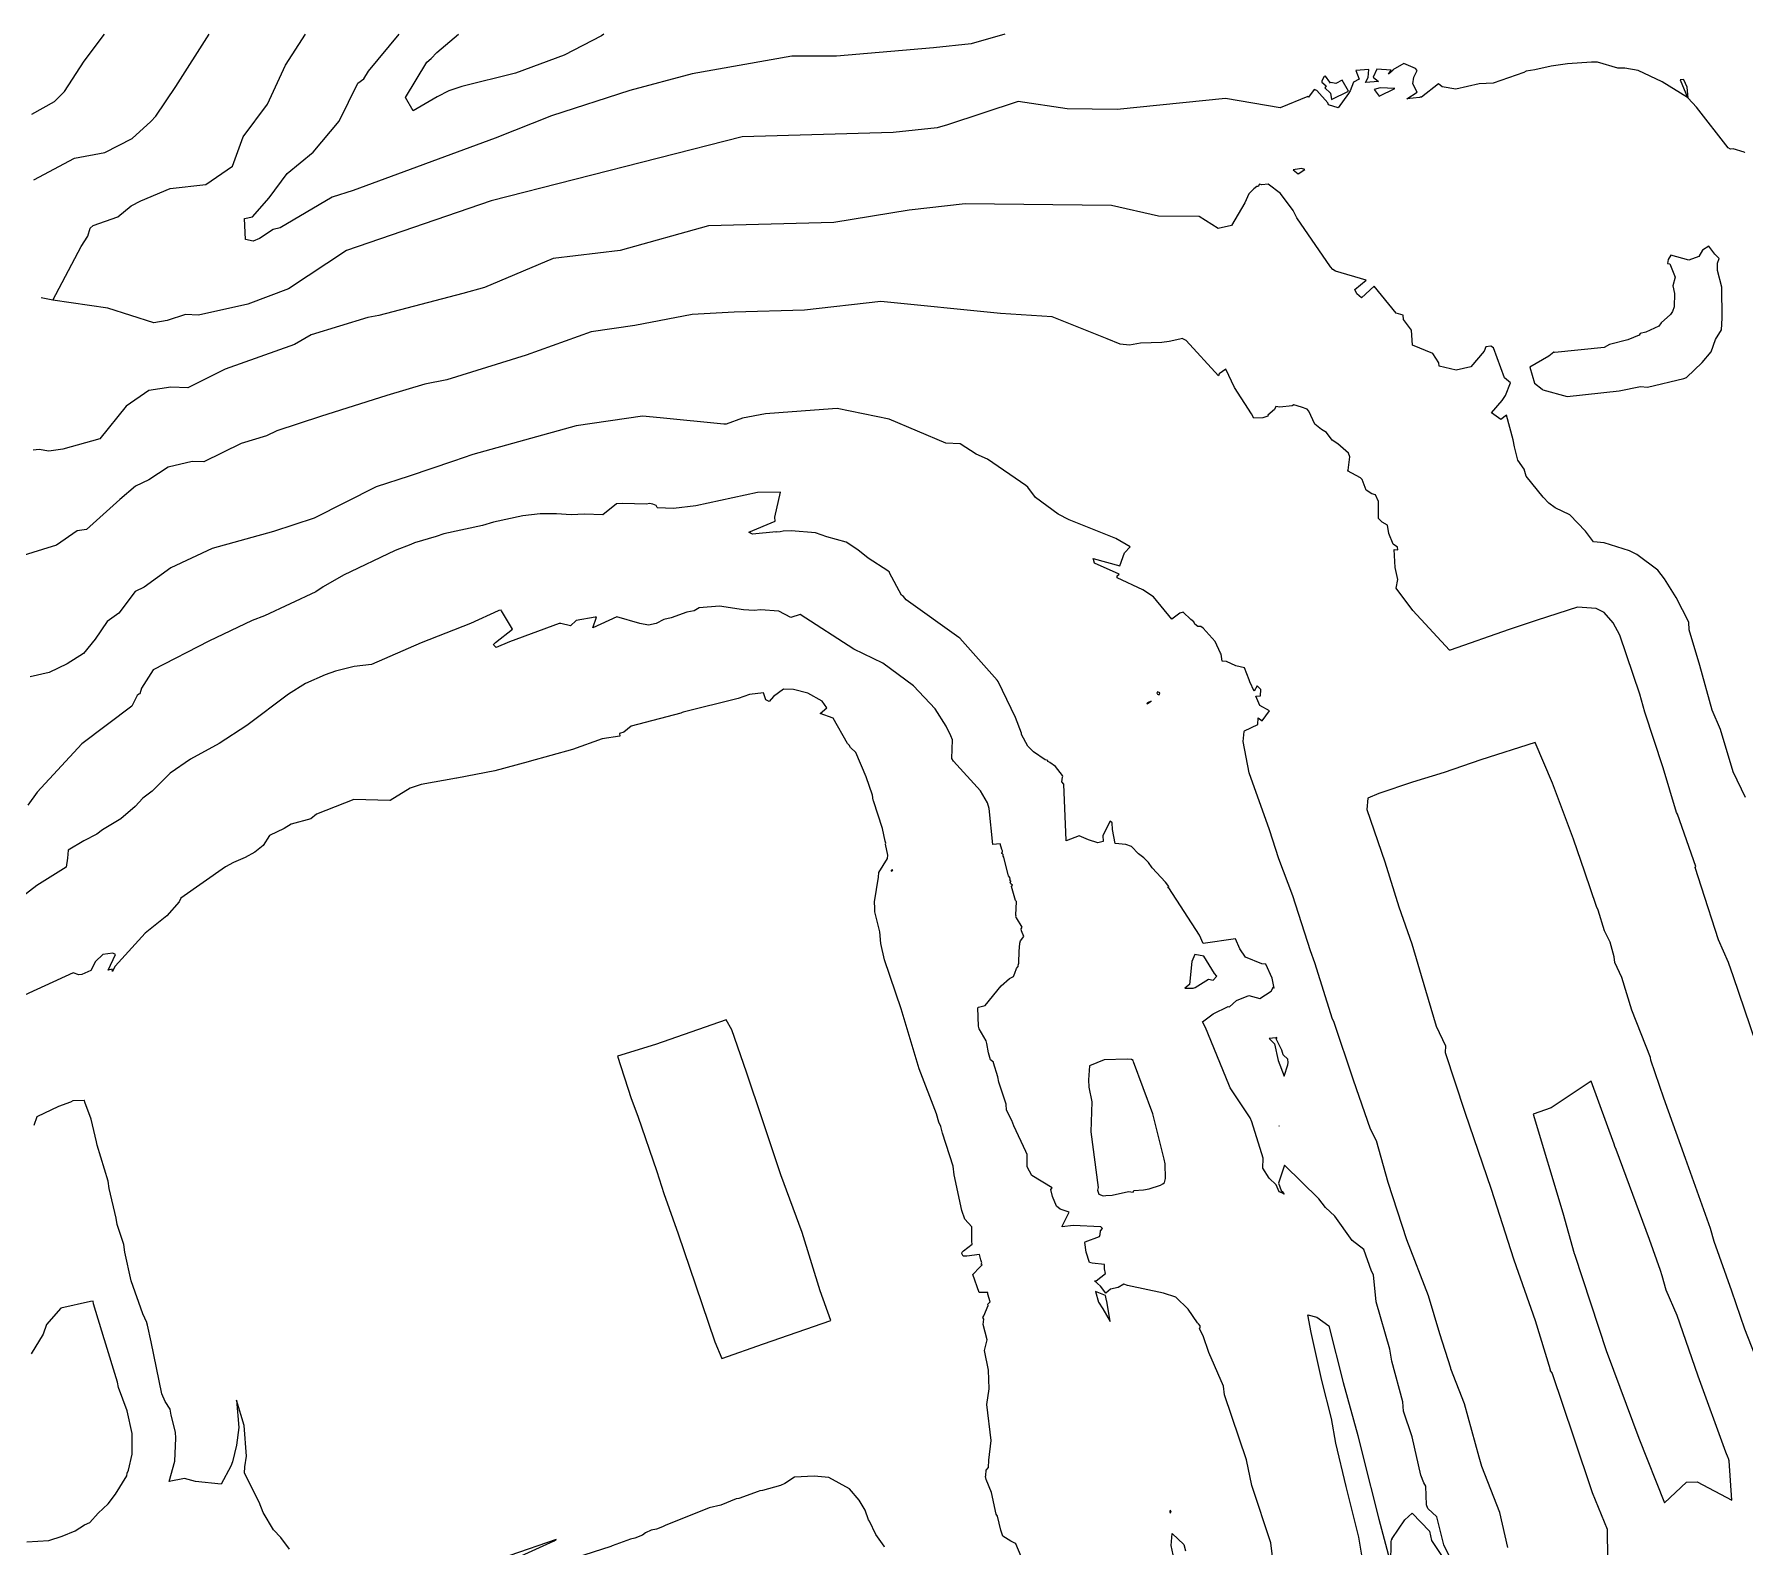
# Model space of a CAD drawing. Header units: metres. Extents: x 808604 to 810125, y 9157736 to 9158882.
# Drawn here: x 809491.3 to 809888.2, y 9158530.8 to 9158881.6 of the extents above; entities that cross this region are included whole.
import ezdxf

# ---------------------------------------------------------------- set-up
doc = ezdxf.new("R2010")
doc.units = ezdxf.units.M
doc.layers.add('C-TOPO-MAJR', color=9, linetype='Continuous')

msp = doc.modelspace()

# ---------------------------------------------------------------- linework, layer by layer
at = {"layer": 'C-TOPO-MAJR', "color": 9, "linetype": 'Continuous', "lineweight": 5}
for points, elevation in [([(809490.78, 9158863.07), (809496.04, 9158866.05), (809498.39, 9158868.34), (809502.96, 9158875.42), (809507.63, 9158881.64)], 2770), ([(809491.27, 9158847.87), (809500.67, 9158852.88), (809507.74, 9158854.19), (809514.03, 9158857.44), (809518.39, 9158861.42), (809519.57, 9158862.67), (809524.18, 9158869.51), (809531.92, 9158881.64)], 2760), ([(809888.2, 9158854.3), (809888.11, 9158854.19), (809888.01, 9158854.25), (809885.48, 9158855.05), (809884.88, 9158854.95), (809884.27, 9158855.3), (809876.98, 9158864.71), (809875.05, 9158866.8), (809874.77, 9158869.4), (809874.01, 9158871.05), (809873.89, 9158871.16), (809873.19, 9158871.05), (809874.85, 9158866.96), (809868.96, 9158870.61), (809863.42, 9158873.26), (809860.3, 9158873.73), (809858.7, 9158873.77), (809853.99, 9158875.17), (809852.6, 9158875.18), (809847.03, 9158874.8), (809843.27, 9158874.24), (809839.49, 9158873.36), (809837.46, 9158873.06), (809836.87, 9158872.76), (809829.79, 9158870.27), (809826.51, 9158870.17), (809821.16, 9158868.92), (809817.96, 9158869.46), (809817.09, 9158870.16), (809813.14, 9158867.03), (809812.86, 9158867.02), (809812.72, 9158866.98), (809809.73, 9158866.66), (809812.16, 9158868.19), (809811.13, 9158870.15), (809811.39, 9158871.67), (809812.14, 9158873.26), (809811.79, 9158873.67), (809809.03, 9158874.86), (809806.52, 9158873.42), (809806.62, 9158873.34), (809805.49, 9158872.39), (809806.16, 9158873.32), (809802.8, 9158873.52), (809801.95, 9158871.67), (809803.15, 9158870.67), (809800.18, 9158870.43), (809800.8, 9158871.63), (809800.93, 9158873.46), (809797.95, 9158873.19), (809798.7, 9158871.21), (809797.35, 9158870.53), (809796.59, 9158868.52), (809796.25, 9158867.91), (809793.84, 9158864.55), (809791.62, 9158865.3), (809791.46, 9158865.76), (809788.86, 9158868.59), (809788.24, 9158868.81), (809786.94, 9158867.03), (809786.76, 9158867.16), (809780.35, 9158864.56), (809767.73, 9158866.74), (809742.6, 9158864.18), (809730.97, 9158864.36), (809719.57, 9158866), (809703.19, 9158860.59), (809700.81, 9158859.91), (809690.61, 9158858.85), (809655.57, 9158857.81), (809597.37, 9158843), (809563.82, 9158831.49), (809550.3, 9158822.58), (809540.9, 9158819.02), (809529.49, 9158816.48), (809526.41, 9158816.66), (809522.21, 9158815.21), (809519.06, 9158814.71), (809508.43, 9158818.08), (809495.64, 9158819.96), (809502.27, 9158832.41), (809503.77, 9158834.8), (809504.29, 9158836.64), (809505.03, 9158837.28), (809510.78, 9158839.28), (809513.87, 9158841.82), (809516.08, 9158842.96), (809522.89, 9158845.88), (809531.13, 9158846.81), (809537.36, 9158851.01), (809539.84, 9158857.81), (809545.49, 9158865.41), (809549.6, 9158874.44), (809554.25, 9158881.64)], 2750), ([(809716.54, 9158881.64), (809708.67, 9158879.42), (809699.93, 9158878.51), (809677.42, 9158876.58), (809667.1, 9158876.52), (809643.96, 9158872.44), (809629.52, 9158868.59), (809611.38, 9158862.68), (809598.28, 9158857.57), (809565.36, 9158845.37), (809560.5, 9158843.87), (809548.41, 9158836.76), (809546.74, 9158836.38), (809543.64, 9158834.28), (809542.13, 9158833.68), (809540.32, 9158834), (809540.16, 9158838.93), (809541.96, 9158839.3), (809545.87, 9158843.72), (809550.06, 9158849.37), (809556.09, 9158854.31), (809562.1, 9158861.45), (809566.43, 9158870.3), (809567.81, 9158871.3), (809568.87, 9158873.07), (809576.01, 9158881.64)], 2740), ([(809623.5, 9158881.64), (809622.92, 9158881.28), (809614.28, 9158876.79), (809602.96, 9158872.64), (809590.51, 9158869.5), (809587.56, 9158868.48), (809584.83, 9158867.14), (809579.27, 9158863.9), (809577.51, 9158867), (809582.42, 9158875.15), (809583.46, 9158876), (809584.72, 9158877.4), (809589.77, 9158881.64)], 2730), ([(809888.3, 9158704.57), (809885.44, 9158710.56), (809882.51, 9158720.36), (809880.62, 9158724.87), (809877.75, 9158735.21), (809875.29, 9158743.51), (809875.14, 9158745.3), (809872.26, 9158750.99), (809869.55, 9158755.31), (809867.95, 9158757.32), (809863.12, 9158760.95), (809861.4, 9158761.84), (809855.54, 9158763.66), (809853.05, 9158763.93), (809851.19, 9158766.41), (809847.61, 9158770.2), (809844.2, 9158771.76), (809842.73, 9158772.86), (809841.39, 9158774.26), (809837.46, 9158779.15), (809837.01, 9158780.72), (809835.5, 9158782.83), (809834.7, 9158785.9), (809834.43, 9158787.56), (809832.86, 9158793.3), (809831.58, 9158792.28), (809829.4, 9158793.84), (809831.91, 9158796.65), (809832.65, 9158797.82), (809833.78, 9158800.82), (809832.39, 9158801.98), (809829.86, 9158808.93), (809829.22, 9158809.26), (809828.12, 9158809.15), (809827.71, 9158808.1), (809824.63, 9158804.47), (809821.19, 9158803.7), (809817.24, 9158804.64), (809817.16, 9158805.4), (809815.76, 9158807.58), (809811.07, 9158809.54), (809810.87, 9158813), (809809.02, 9158815.5), (809808.91, 9158816.47), (809807.25, 9158816.95), (809802.21, 9158823.21), (809799.22, 9158820.46), (809798.14, 9158821.46), (809797.66, 9158822.43), (809800.35, 9158824.61), (809793.22, 9158826.68), (809792.6, 9158827.07), (809792.04, 9158827.68), (809784.24, 9158839.07), (809783.38, 9158840.79), (809780.47, 9158844.71), (809777.62, 9158846.88), (809776.13, 9158846.7), (809775.61, 9158846.88), (809775.27, 9158846.36), (809774.95, 9158846.29), (809774.27, 9158845.75), (809773.1, 9158844.61), (809772.16, 9158842.55), (809769.07, 9158837.3), (809766.01, 9158836.56), (809761.58, 9158839.34), (809752.17, 9158839.41), (809741.27, 9158841.89), (809707.33, 9158842.28), (809694.31, 9158840.81), (809676.86, 9158837.99), (809647.73, 9158837.21), (809627.3, 9158831.48), (809611.73, 9158829.6), (809595.8, 9158822.88), (809590.8, 9158821.47), (809571.31, 9158816.37), (809568.76, 9158815.9), (809555.59, 9158811.94), (809551.73, 9158809.65), (809535.64, 9158803.99), (809526.97, 9158799.64), (809523.01, 9158799.75), (809517.94, 9158799.02), (809512.68, 9158795.38), (809506.55, 9158787.81), (809497.99, 9158785.36), (809494.71, 9158784.9), (809492.49, 9158785.35), (809491.12, 9158785.14)], 2760), ([(809890.74, 9158647.77), (809885.53, 9158663.03), (809884.38, 9158666.33), (809882.03, 9158671.58), (809878.15, 9158683.82), (809876.63, 9158688.35), (809876.8, 9158688.6), (809872.55, 9158700.73), (809872.29, 9158701.14), (809869.23, 9158711.45), (809864.97, 9158724.38), (809863.78, 9158728.57), (809859.16, 9158742.24), (809857.64, 9158745.11), (809855.51, 9158747.49), (809853.7, 9158748.41), (809849.37, 9158748.78), (809840.03, 9158745.73), (809833.53, 9158743.58), (809819.79, 9158738.8), (809819.69, 9158738.78), (809811.19, 9158748), (809807.3, 9158753.15), (809807.64, 9158755.14), (809807.04, 9158757.93), (809806.83, 9158762.15), (809807.66, 9158762.01), (809807.62, 9158762.63), (809806.56, 9158763.4), (809805.62, 9158765.84), (809805.28, 9158767.78), (809804.05, 9158768.46), (809803.18, 9158769.31), (809803.22, 9158773.25), (809802.49, 9158774.81), (809801.64, 9158775.04), (809800.3, 9158775.89), (809799.38, 9158778.37), (809799.02, 9158778.76), (809795.96, 9158780.37), (809796.13, 9158780.56), (809796.53, 9158783.64), (809796.23, 9158784.5), (809793.73, 9158786.6), (809792.43, 9158787.52), (809791.15, 9158789.24), (809789.95, 9158789.96), (809788.39, 9158791.2), (809787.06, 9158794.19), (809786.64, 9158794.65), (809785.36, 9158795.16), (809783.54, 9158795.65), (809783.15, 9158795.45), (809780.29, 9158795.11), (809779.34, 9158795.31), (809779.09, 9158794.61), (809777.55, 9158793.28), (809777.56, 9158793.15), (809777.48, 9158793.09), (809776.39, 9158792.69), (809774.3, 9158792.59), (809773.76, 9158793.59), (809769.76, 9158799.72), (809767.75, 9158803.92), (809766.23, 9158802.85), (809766.04, 9158802.37), (809758.55, 9158810.61), (809757.77, 9158811.02), (809757.81, 9158811.1), (809754.63, 9158810.37), (809752.96, 9158810.11), (809747.97, 9158809.98), (809745.39, 9158809.55), (809743.28, 9158809.78), (809740.26, 9158810.99), (809727.45, 9158816.13), (809715.5, 9158816.85), (809687.73, 9158819.64), (809670.05, 9158817.64), (809653.68, 9158817.16), (809644, 9158816.61), (809630.7, 9158814.07), (809620.56, 9158812.61), (809605.47, 9158807.18), (809587.03, 9158801.45), (809581.94, 9158800.51), (809573.16, 9158797.87), (809557.74, 9158792.96), (809547.62, 9158789.67), (809545.22, 9158788.46), (809539.38, 9158786.69), (809530.66, 9158782.43), (809528.02, 9158782.51), (809522.42, 9158781.19), (809517.95, 9158778.25), (809514.85, 9158776.78), (809511.22, 9158773.72), (809503.48, 9158766.77), (809501.29, 9158766.47), (809496.55, 9158763.12), (809487.74, 9158760.39)], 2770), ([(809495.64, 9158819.96), (809492.92, 9158820.49)], 2750), ([(809833.21, 9158530.66), (809831.36, 9158538.79), (809827.16, 9158549.44), (809826.56, 9158551.57), (809823.14, 9158563.96), (809819.97, 9158572.05), (809819.94, 9158572.21), (809817.4, 9158580.24), (809814.78, 9158588.98), (809809.79, 9158602.02), (809805.42, 9158615.27), (809802.73, 9158624.97), (809801.37, 9158627.67), (809797.39, 9158639.05), (809792.8, 9158652.67), (809792.55, 9158653.21), (809788.44, 9158666.25), (809787.44, 9158669.07), (809783.35, 9158681.78), (809780.08, 9158690.41), (809777.91, 9158697.12), (809773.2, 9158710.35), (809771.76, 9158717.57), (809771.99, 9158719.94), (809772.09, 9158720.04), (809775.17, 9158721.54), (809775.24, 9158723.11), (809776.23, 9158722.39), (809777.87, 9158724.71), (809775.67, 9158725.96), (809774.75, 9158728.07), (809775.8, 9158728.19), (809775.9, 9158729.67), (809775.06, 9158730.47), (809774.37, 9158729.23), (809773.34, 9158731.43), (809773.2, 9158731.93), (809772.13, 9158734.69), (809770.11, 9158735.18), (809767.96, 9158736.18), (809766.89, 9158736.24), (809766.71, 9158737.86), (809766.5, 9158738.08), (809765.3, 9158740.78), (809762.54, 9158743.89), (809762.01, 9158744.3), (809761.25, 9158744.25), (809760.6, 9158744.82), (809760.37, 9158745.34), (809759.64, 9158745.87), (809757.89, 9158747.6), (809757.11, 9158747.38), (809755.24, 9158745.98), (809750.97, 9158751.17), (809748.53, 9158752.77), (809742.55, 9158755.55), (809742.55, 9158756.01), (809743.04, 9158756.38), (809737.29, 9158758.95), (809737.05, 9158759.83), (809737.01, 9158760.05), (809743.21, 9158758.33), (809744.3, 9158761.35), (809745.57, 9158762.74), (809742.24, 9158764.68), (809731.46, 9158769), (809728.87, 9158770.34), (809723.59, 9158774.22), (809721.85, 9158776.6), (809721.37, 9158777), (809712.48, 9158783.05), (809709.89, 9158784.24), (809706.18, 9158786.63), (809702.84, 9158786.76), (809689.71, 9158792.33), (809677.62, 9158794.84), (809672.36, 9158794.44), (809661.02, 9158793.58), (809655.68, 9158792.59), (809651.87, 9158791.19), (809651.29, 9158791.16), (809636.53, 9158792.64), (809632.45, 9158793.05), (809617.1, 9158790.83), (809593.06, 9158784.17), (809588.59, 9158782.65), (809578.29, 9158779.16), (809570.7, 9158776.69), (809556.28, 9158769.42), (809546.83, 9158766.3), (809532.61, 9158762.38), (809523.02, 9158757.86), (809516.83, 9158753.39), (809514.77, 9158752.38), (809510.94, 9158747.33), (809508.26, 9158745.39), (809505.52, 9158741.34), (809502.74, 9158737.97), (809498.97, 9158735.6), (809494.78, 9158733.58), (809490.42, 9158732.57)], 2780), ([(809819.99, 9158527.9), (809818.32, 9158531.24), (809816.72, 9158537.73), (809814.6, 9158539.66), (809814.33, 9158540.56), (809814.13, 9158544.9), (809813.67, 9158545.63), (809813, 9158547.44), (809810.96, 9158556.31), (809808.96, 9158562.24), (809808.84, 9158564.42), (809806.27, 9158573.86), (809805.78, 9158576.62), (809802.68, 9158587.61), (809802.02, 9158593.89), (809801.53, 9158594.74), (809799.77, 9158599.74), (809797.06, 9158601.83), (809793.08, 9158607.53), (809790.92, 9158609.48), (809789.33, 9158611.5), (809781.4, 9158619.35), (809779.96, 9158615.16), (809780.64, 9158613.41), (809781.11, 9158613.1), (809781.29, 9158612.57), (809780.73, 9158612.91), (809780.14, 9158613.11), (809779.44, 9158614.77), (809777.79, 9158616.31), (809776.35, 9158618.6), (809776.45, 9158620.95), (809773.77, 9158629.36), (809773.38, 9158630.29), (809768.81, 9158637.3), (809768.5, 9158638.04), (809763.04, 9158651.26), (809762.37, 9158652.58), (809764.8, 9158654.44), (809768.32, 9158656.15), (809768.65, 9158656.02), (809770.28, 9158657.5), (809773.14, 9158658.66), (809775.66, 9158657.95), (809778.28, 9158659.7), (809778.85, 9158660.65), (809779.02, 9158660.35), (809778.5, 9158662.71), (809777.04, 9158665.93), (809776.16, 9158666.04), (809772.35, 9158667.54), (809771.05, 9158669.52), (809769.98, 9158671.84), (809762.54, 9158670.77), (809761.67, 9158672.65), (809754.53, 9158683.66), (809754.29, 9158683.68), (809754.55, 9158683.93), (809753.79, 9158684.93), (809750.68, 9158688.32), (809749.85, 9158689.5), (809748.76, 9158690.63), (809747.55, 9158691.52), (809745.92, 9158693.22), (809744.55, 9158693.74), (809742.12, 9158693.91), (809741.45, 9158697.19), (809741.38, 9158698.74), (809740.92, 9158699.1), (809739.23, 9158695.76), (809739.29, 9158694.38), (809738.1, 9158694.05), (809735.9, 9158694.78), (809733.72, 9158695.72), (809730.74, 9158694.58), (809730.71, 9158694.6), (809730.21, 9158707.7), (809729.72, 9158708.23), (809729.85, 9158709.34), (809729.93, 9158709.52), (809729.9, 9158709.74), (809728.28, 9158711.83), (809726.98, 9158712.71), (809726.41, 9158713.02), (809726.46, 9158713.04), (809726.46, 9158713.1), (809726.5, 9158713.22), (809725.9, 9158713.36), (809723.18, 9158715.21), (809721.85, 9158716.54), (809720.34, 9158719.18), (809720.35, 9158719.5), (809718.99, 9158723.12), (809714.93, 9158731.47), (809714.7, 9158731.83), (809706.04, 9158741.54), (809705.85, 9158741.69), (809693.63, 9158750.46), (809693, 9158751.25), (809692.55, 9158751.56), (809689.72, 9158756.71), (809689.77, 9158756.85), (809689.4, 9158757.15), (809684.79, 9158760.08), (809682.43, 9158762.03), (809679.71, 9158763.84), (809675.24, 9158765.05), (809672.56, 9158766.01), (809666.91, 9158766.42), (809665.11, 9158766.37), (809664.41, 9158766.22), (809663.39, 9158766.13), (809663.49, 9158766.22), (809657.94, 9158765.69), (809657.5, 9158765.88), (809657.14, 9158766.16), (809663.21, 9158768.67), (809663.18, 9158769.64), (809664.43, 9158775.39), (809659.16, 9158775.31), (809644.82, 9158772.28), (809639.66, 9158771.67), (809635.94, 9158771.78), (809635.86, 9158771.86), (809635.65, 9158772.35), (809634.87, 9158772.67), (809634.11, 9158772.83), (809633.35, 9158772.67), (809627.83, 9158772.83), (809626.43, 9158772.74), (809623.22, 9158770.16), (809619, 9158770.31), (809615.93, 9158770.15), (809612.5, 9158770.42), (809608.74, 9158770.39), (809604.66, 9158769.92), (809597.92, 9158768.46), (809595.34, 9158767.67), (809586.36, 9158765.77), (809584.62, 9158765.12), (809579.59, 9158763.69), (809578.73, 9158763.28), (809575.06, 9158761.91), (809563.07, 9158756.21), (809558.36, 9158753.49), (809556.67, 9158752.27), (809544.75, 9158746.75), (809541.88, 9158745.67), (809531.89, 9158740.87), (809518.96, 9158734.25), (809516.2, 9158730), (809515.82, 9158728.64), (809515.65, 9158728.55), (809515.25, 9158728.24), (809513.97, 9158725.82), (809502.4, 9158717.06), (809492, 9158705.87), (809489.85, 9158702.83)], 2790), ([(809779.06, 9158524.77), (809778.18, 9158531.69), (809773.83, 9158545.04), (809772.57, 9158550.99), (809767.5, 9158566.03), (809767.23, 9158568.05), (809763.82, 9158575.89), (809762.48, 9158579.77), (809761.69, 9158581.34), (809761.81, 9158581.77), (809761.85, 9158582.03), (809761.47, 9158582.51), (809761.2, 9158582.76), (809759.01, 9158585.91), (809756.16, 9158588.68), (809753.35, 9158589.66), (809744.94, 9158591.4), (809744.11, 9158591.71), (809742.82, 9158590.96), (809740.98, 9158590.56), (809739.9, 9158589.64), (809738.68, 9158591.24), (809737.27, 9158592.46), (809737.7, 9158592.5), (809739.84, 9158594.2), (809739.6, 9158595.25), (809739.6, 9158596.31), (809736.75, 9158596.63), (809736.14, 9158596.76), (809735.34, 9158599.13), (809735.1, 9158601.38), (809735.12, 9158601.56), (809738.48, 9158602.8), (809738.61, 9158603.24), (809738.71, 9158604.07), (809739.19, 9158604.63), (809738.76, 9158605), (809732.37, 9158605.33), (809729.84, 9158605.05), (809729.81, 9158605.05), (809729.79, 9158605.07), (809729.79, 9158605.17), (809731.4, 9158608.45), (809729.33, 9158609.13), (809728.49, 9158609.8), (809727.59, 9158612.07), (809727.54, 9158612.04), (809727.19, 9158613.65), (809727.51, 9158614.06), (809722.8, 9158616.92), (809721.67, 9158618.97), (809721.65, 9158621.8), (809721.4, 9158622.53), (809718.61, 9158628.42), (809718.16, 9158629.68), (809716.9, 9158632.1), (809716.83, 9158633.5), (809715.14, 9158638.59), (809714.88, 9158639.84), (809713.91, 9158643.07), (809713.84, 9158643.22), (809713.15, 9158643.74), (809712.68, 9158645.41), (809712.34, 9158647.57), (809712.18, 9158648.13), (809710.58, 9158650.91), (809710.38, 9158651.54), (809710.21, 9158655.78), (809710.23, 9158655.85), (809710.36, 9158656), (809711.91, 9158656.37), (809715.68, 9158660.9), (809717.57, 9158662.65), (809718.54, 9158663.07), (809718.86, 9158663.82), (809719.18, 9158664.93), (809719.64, 9158665.55), (809719.61, 9158665.75), (809719.72, 9158666.16), (809719.79, 9158666.72), (809719.93, 9158670.27), (809719.98, 9158670.46), (809719.96, 9158670.8), (809720.14, 9158671.32), (809720.95, 9158672.35), (809720.35, 9158673.69), (809720.33, 9158674.14), (809720.53, 9158674.54), (809719.21, 9158676.72), (809719.05, 9158676.88), (809719.11, 9158677.07), (809719.08, 9158677.31), (809719.22, 9158680.48), (809719.01, 9158680.73), (809718.08, 9158683.96), (809718.25, 9158684.3), (809717.89, 9158684.6), (809717.72, 9158684.86), (809717.9, 9158685.14), (809717.9, 9158685.21), (809717.68, 9158685.42), (809717.73, 9158685.68), (809717.66, 9158686.02), (809717.36, 9158686.41), (809717.28, 9158686.74), (809717.2, 9158686.86), (809717.21, 9158687), (809716.31, 9158690.78), (809716.12, 9158691.02), (809716.09, 9158691.35), (809715.95, 9158691.52), (809715.81, 9158691.63), (809715.8, 9158691.68), (809715.93, 9158692.11), (809715.94, 9158692.24), (809715.81, 9158692.54), (809715.41, 9158693.85), (809713.75, 9158693.71), (809712.89, 9158702.07), (809712.46, 9158703.34), (809710.87, 9158706.17), (809704.56, 9158713), (809704.19, 9158713.63), (809704.36, 9158717.94), (809703.99, 9158718.92), (809702.89, 9158721.17), (809700.36, 9158725.14), (809695.29, 9158730.5), (809688.22, 9158735.79), (809681.46, 9158739), (809668.99, 9158747.06), (809666.87, 9158746.35), (809664.06, 9158747.8), (809659.82, 9158748.11), (809658.35, 9158748.01), (809655.87, 9158748.15), (809650.29, 9158748.98), (809645.6, 9158748.58), (809644.41, 9158747.9), (809642.7, 9158747.58), (809639.11, 9158746.26), (809637.42, 9158745.87), (809635.61, 9158744.98), (809633.85, 9158744.57), (809631.87, 9158744.98), (809626.47, 9158746.54), (809620.9, 9158743.96), (809621.77, 9158746.42), (809621.48, 9158746.43), (809617.1, 9158745.64), (809615.74, 9158744.42), (809613.49, 9158744.96), (809613.11, 9158744.96), (809601.62, 9158740.68), (809598.52, 9158739.41), (809597.99, 9158739.92), (809597.92, 9158740.11), (809598.34, 9158740.52), (809602.28, 9158743.62), (809599.73, 9158747.88), (809599.66, 9158748.09), (809599.15, 9158747.97), (809598.95, 9158747.89), (809592.54, 9158744.93), (809581.08, 9158740.46), (809569.56, 9158735.44), (809565.58, 9158734.98), (809561.27, 9158733.92), (809558.83, 9158733.05), (809554.25, 9158731.01), (809550.32, 9158728.56), (809540.63, 9158721.28), (809534.22, 9158717.16), (809527.59, 9158713.53), (809522.9, 9158710.23), (809518.71, 9158706.04), (809516.56, 9158704.46), (809514.73, 9158702.53), (809511.42, 9158699.68), (809507.17, 9158697.12), (809505.84, 9158696.08), (809502.82, 9158694.59), (809499.22, 9158692.35), (809499.09, 9158690.5), (809498.79, 9158688.41), (809491.99, 9158684.23), (809480.64, 9158675.55)], 2800), ([(809722.37, 9158523.63), (809719.05, 9158531.47), (809718.86, 9158531.65), (809717.92, 9158532.09), (809716.06, 9158533.26), (809715.6, 9158534.63), (809714.78, 9158537.89), (809714.49, 9158538.36), (809713.43, 9158543.38), (809712.21, 9158546.43), (809711.99, 9158547.1), (809712.06, 9158547.34), (809712.17, 9158548.61), (809712.68, 9158549.17), (809712.77, 9158550.93), (809713.31, 9158555.43), (809712.33, 9158563.85), (809712.84, 9158567.45), (809712.68, 9158571.79), (809711.81, 9158576.33), (809712.39, 9158578.82), (809711.45, 9158582.33), (809711.63, 9158583.6), (809711.44, 9158584.01), (809711.64, 9158584.36), (809712.66, 9158586.81), (809712.53, 9158587.05), (809713.09, 9158587.65), (809712.6, 9158589.41), (809712.57, 9158589.65), (809712.59, 9158589.71), (809712.59, 9158589.79), (809710.53, 9158589.76), (809709.11, 9158594), (809710.67, 9158595.69), (809711, 9158595.96), (809711.25, 9158596.2), (809711.01, 9158596.38), (809711.14, 9158596.66), (809710.91, 9158597.33), (809710.66, 9158598.59), (809707.71, 9158598.25), (809706.87, 9158598.24), (809706.56, 9158598.81), (809706.62, 9158599.15), (809706.91, 9158599.42), (809708.89, 9158601.01), (809708.91, 9158601.18), (809708.85, 9158601.47), (809708.86, 9158604.99), (809707.22, 9158606.78), (809706.53, 9158608.82), (809704.72, 9158617.05), (809704.5, 9158619.12), (809702.04, 9158626.73), (809701.66, 9158628.31), (809701.21, 9158629.31), (809700.67, 9158631.23), (809696.66, 9158641.66), (809692.49, 9158655.55), (809688.56, 9158666.93), (809687.77, 9158670.71), (809687.49, 9158673.44), (809686.33, 9158678.05), (809686.37, 9158678.95), (809686.31, 9158680.39), (809687.19, 9158686.16), (809687.25, 9158687.2), (809689.28, 9158690.47), (809689.37, 9158691.26), (809688.8, 9158693.81), (809688.89, 9158694.03), (809688.73, 9158694.44), (809688.09, 9158697.45), (809686.05, 9158703.84), (809685.97, 9158704.02), (809685.79, 9158705.17), (809684.36, 9158709.43), (809681.94, 9158715.01), (809680.67, 9158716.23), (809680.41, 9158716.78), (809680, 9158717.16), (809676.72, 9158723.02), (809673.7, 9158724.07), (809675.25, 9158725.43), (809674.14, 9158726.92), (809670.8, 9158728.8), (809667.48, 9158729.66), (809665.15, 9158729.76), (809662.86, 9158728.06), (809661.81, 9158726.9), (809661.39, 9158727.1), (809661.05, 9158727.29), (809660.53, 9158728.87), (809657.3, 9158728.47), (809654.62, 9158727.6), (809641.88, 9158724.41), (809641.68, 9158724.3), (809641.48, 9158724.26), (809641.33, 9158724.19), (809629.84, 9158721.18), (809628.1, 9158719.75), (809627.13, 9158719.45), (809627.16, 9158718.8), (809623.07, 9158718.2), (809616.24, 9158715.74), (809606.16, 9158712.93), (809605.91, 9158712.89), (809598.21, 9158710.78), (809589.37, 9158709.06), (809589.29, 9158709.08), (809581.1, 9158707.61), (809578.52, 9158706.79), (809578.52, 9158706.76), (809573.88, 9158703.88), (809573.85, 9158703.87), (809573.85, 9158703.87), (809565.5, 9158704.14), (809556.81, 9158700.76), (809555.52, 9158699.67), (809550.92, 9158698.39), (809549.34, 9158697.44), (809545.9, 9158695.78), (809544.49, 9158693.45), (809542.5, 9158691.91), (809540.26, 9158690.68), (809537.58, 9158689.54), (809535.68, 9158688.53), (809525.33, 9158681.25), (809524.98, 9158680.4), (809522.08, 9158677.14), (809517.08, 9158673.11), (809510.16, 9158665.48), (809509.72, 9158664.82), (809509.48, 9158664.25), (809509.46, 9158664.8), (809508.51, 9158664.55), (809508.5, 9158664.55), (809508.5, 9158664.55), (809510.23, 9158668.17), (809509.6, 9158668.49), (809507.29, 9158668.21), (809505.55, 9158666.55), (809504.5, 9158664.45), (809502.41, 9158663.54), (809501.73, 9158663.5), (809500.39, 9158663.92), (809487.2, 9158657.87)], 2810), ([(809892.78, 9158569.45), (809888.14, 9158581.28), (809885.13, 9158590.12), (809881.03, 9158601.59), (809880.22, 9158604.65), (809874.37, 9158620.84), (809869.4, 9158634.89), (809866.4, 9158643.67), (809866.27, 9158644.33), (809861.92, 9158655.31), (809859.61, 9158662.89), (809858.05, 9158666.36), (809857.82, 9158667.67), (809856.96, 9158671.03), (809855.64, 9158673.7), (809854.11, 9158678.45), (809853.72, 9158679.35), (809851.07, 9158687.28), (809848.42, 9158694.9), (809843.56, 9158707.94), (809843.56, 9158707.94), (809839.51, 9158717.38), (809826.91, 9158713.33), (809818.4, 9158710.38), (809811.06, 9158708.19), (809803.26, 9158705.55), (809800.7, 9158704.41), (809800.47, 9158701.84), (809800.47, 9158701.83), (809804.64, 9158689.65), (809807.91, 9158679.23), (809810.91, 9158670.66), (809814.12, 9158659.88), (809816.59, 9158651.57), (809818.74, 9158646.99), (809818.69, 9158645.48), (809823.21, 9158631.61), (809829.3, 9158613.73), (809834.54, 9158597.6), (809834.62, 9158597.34), (809839.52, 9158583.27), (809843.01, 9158571.96), (809842.97, 9158571.77), (809843.44, 9158571.03), (809848.39, 9158556.34), (809852.73, 9158543.42), (809856.2, 9158534.93), (809856.27, 9158534.34), (809856.36, 9158522.65)], 2770), ([(809550.56, 9158530.26), (809548.57, 9158532.95), (809546.86, 9158534.75), (809544.49, 9158538.77), (809543.49, 9158541.19), (809540.15, 9158547.9), (809540.18, 9158549.35), (809540.62, 9158551.82), (809540.06, 9158558.95), (809538.26, 9158564.78), (809538.78, 9158558.5), (809538.28, 9158554.37), (809537.36, 9158550.51), (809536.97, 9158549.5), (809534.72, 9158545.36), (809528.78, 9158545.94), (809526.17, 9158546.68), (809522.65, 9158545.97), (809523.99, 9158550.64), (809524.18, 9158556.01), (809524.1, 9158557.38), (809523.12, 9158561.31), (809522.87, 9158562.76), (809521.72, 9158564.52), (809520.97, 9158566.29), (809518.5, 9158578.31), (809517.64, 9158582.19), (809517.45, 9158582.73), (809517.46, 9158582.8), (809516.52, 9158584.82), (809513.84, 9158592.52), (809512.33, 9158599.14), (809512.1, 9158600.91), (809510.57, 9158605.56), (809510.38, 9158607.02), (809508.72, 9158613.94), (809508.51, 9158615.64), (809505.92, 9158623.95), (809505.81, 9158624.7), (809504.58, 9158629.96), (809503.11, 9158633.92), (809503.03, 9158634.35), (809502.96, 9158634.3), (809500.31, 9158634.24), (809499.76, 9158633.95), (809496.98, 9158632.91), (809491.94, 9158630.51), (809491.28, 9158628.5)], 2820), ([(809489.67, 9158531.94), (809494.74, 9158532.24), (809497.84, 9158533.26), (809500.88, 9158534.5), (809503, 9158535.89), (809504.23, 9158536.42), (809506.16, 9158538.58), (809508.51, 9158540.74), (809510.19, 9158543), (809512.85, 9158547.29), (809512.93, 9158547.91), (809513.21, 9158548.55), (809514.1, 9158552.33), (809514.03, 9158557.1), (809512.93, 9158562.38), (809510.93, 9158567.73), (809510.69, 9158568.99), (809507.66, 9158578.83), (809507.57, 9158579.02), (809505.12, 9158587.19), (809505.01, 9158587.78), (809504.4, 9158587.73), (809497.49, 9158586.19), (809494.18, 9158582.35), (809493.44, 9158580.09), (809490.65, 9158575.59)], 2830), ([(809799.78, 9158526.08), (809798.61, 9158533.07), (809795.66, 9158544.79), (809793.31, 9158554.86), (809792.25, 9158560.59), (809790.08, 9158569.38), (809787.6, 9158580.52), (809786.78, 9158584.63), (809788.92, 9158584.1), (809791.63, 9158582.03), (809794.99, 9158568.94), (809798.37, 9158556.63), (809799.46, 9158552.25), (809803.28, 9158537.18), (809806.02, 9158526.74), (809806.15, 9158532.05), (809806.29, 9158532.66), (809806.37, 9158532.51), (809806.39, 9158532.75), (809809.29, 9158537.06), (809810.98, 9158538.58), (809815.03, 9158534.4), (809815.52, 9158532.3), (809817.92, 9158528.58)], 2790), ([(809688.6, 9158530.74), (809688.51, 9158530.92), (809686.58, 9158533.67), (809685.11, 9158536.72), (809684.86, 9158537.06), (809684.12, 9158539.27), (809682.72, 9158541.59), (809680.51, 9158544.24), (809675.64, 9158546.9), (809672.26, 9158547.19), (809667.73, 9158546.99), (809665.47, 9158545.45), (809664.48, 9158545.03), (809660.28, 9158543.83), (809659.68, 9158543.8), (809659.25, 9158543.6), (809654.77, 9158542), (809654.2, 9158541.9), (809650.61, 9158540.46), (809647.89, 9158539.86), (809637.68, 9158535.72), (809637.07, 9158535.41), (809635.67, 9158534.89), (809634.45, 9158534.67), (809633.18, 9158534.08), (809632.42, 9158533.47), (809630.66, 9158532.8), (809629.69, 9158532.59), (809625.39, 9158531.01), (809625.12, 9158530.86), (809614.71, 9158527.56)], 2820), ([(809755.76, 9158527.87), (809755.12, 9158531.1), (809755.32, 9158533.91), (809758.02, 9158531.36), (809758.42, 9158529.86)], 2800), ([(809600.91, 9158527.17), (809611.96, 9158532.17), (809612.41, 9158532.53), (809601.65, 9158528.75)], 2820)]:
    msp.add_lwpolyline(points, dxfattribs=dict(at, elevation=elevation))
for points, elevation in [([(809791.88, 9158870.53), (809790.92, 9158871.92), (809790.57, 9158871.87), (809790.07, 9158870.8), (809790.04, 9158870.49), (809791.08, 9158869.64), (809790.72, 9158869.24), (809792.08, 9158867.94), (809792.31, 9158866.53), (809796.25, 9158868.41), (809794.75, 9158870.97), (809793.27, 9158870.21), (809792.16, 9158870.45), (809792.07, 9158870.3), (809791.88, 9158870.53)], 2750), ([(809802.22, 9158868.8), (809803.32, 9158867.3), (809806.94, 9158869.07), (809803.61, 9158869.24), (809802.22, 9158868.8)], 2750), ([(809784.59, 9158849.27), (809786.11, 9158850.24), (809785.3, 9158850.48), (809784.85, 9158850.45), (809783.4, 9158850.19), (809784.59, 9158849.27)], 2760), ([(809870.23, 9158828.49), (809870.74, 9158828.4), (809872, 9158825.27), (809871.5, 9158823.27), (809871.84, 9158821.52), (809871.75, 9158818.39), (809871.38, 9158817.36), (809870.9, 9158816.67), (809868.76, 9158814.73), (809868.19, 9158813.96), (809865.18, 9158812.54), (809863.9, 9158812.25), (809863.68, 9158811.84), (809861, 9158810.78), (809856.79, 9158809.65), (809855.56, 9158808.94), (809844.12, 9158807.8), (809843.85, 9158807.92), (809842.7, 9158806.94), (809838.33, 9158804.41), (809839.36, 9158800.73), (809841.16, 9158799.28), (809841.32, 9158799.13), (809846.99, 9158797.64), (809859.05, 9158798.92), (809863.95, 9158799.92), (809865.59, 9158799.76), (809873.98, 9158801.75), (809874.6, 9158802.02), (809878.3, 9158805.5), (809880.38, 9158807.97), (809881.4, 9158810.87), (809882.72, 9158813.11), (809882.91, 9158815.8), (809882.85, 9158822.96), (809881.83, 9158826.87), (809881.85, 9158828.54), (809882.23, 9158829.6), (809881.19, 9158830.62), (809879.83, 9158832.47), (809878.38, 9158831.57), (809877.48, 9158830.08), (809875.17, 9158829.2), (809870.99, 9158830.37), (809870.38, 9158829.41), (809870.23, 9158828.49)], 2760), ([(809751.94, 9158728.6), (809752.07, 9158728.52), (809752.41, 9158728.52), (809752.48, 9158728.88), (809751.93, 9158729.13), (809751.75, 9158728.84), (809751.83, 9158728.71), (809751.94, 9158728.6)], 2790), ([(809749.43, 9158726.39), (809749.56, 9158726.31), (809750.48, 9158726.95), (809749.57, 9158726.53), (809749.43, 9158726.39)], 2790), ([(809690.1, 9158687.69), (809690.14, 9158687.53), (809690.34, 9158687.59), (809690.53, 9158687.8), (809690.23, 9158687.73), (809690.1, 9158687.69)], 2810), ([(809760.58, 9158668.17), (809759.92, 9158666.54), (809759.35, 9158661.26), (809758.26, 9158660.41), (809760.22, 9158660.37), (809760.69, 9158660.52), (809763.73, 9158662.47), (809764.8, 9158662.21), (809765.67, 9158663.13), (809765.12, 9158663.81), (809762.7, 9158667.81), (809760.58, 9158668.17)], 2790), ([(809637.41, 9158612.79), (809640.74, 9158603.39), (809644.74, 9158591.54), (809649.26, 9158578.38), (809650.88, 9158574.45), (809660.55, 9158577.91), (809676.17, 9158583.31), (809673.68, 9158590.16), (809669.51, 9158603.71), (809664.56, 9158617.06), (809660.3, 9158629.81), (809656.58, 9158640.9), (809653.19, 9158650.74), (809651.84, 9158653.06), (809635.5, 9158647.35), (809626.64, 9158644.63), (809629.83, 9158634.75), (809631.37, 9158630.68), (809635.79, 9158617.85), (809637.41, 9158612.79)], 2810), ([(809779.94, 9158643.57), (809781.32, 9158640), (809782.18, 9158642.58), (809782.2, 9158643.13), (809782.14, 9158643.94), (809781.09, 9158644.92), (809780.76, 9158645.96), (809779.42, 9158648.62), (809779.61, 9158648.77), (809779.58, 9158648.92), (809779.37, 9158648.85), (809777.81, 9158648.72), (809779.05, 9158647.43), (809779.94, 9158643.57)], 2790), ([(809744.89, 9158643.93), (809739.54, 9158643.77), (809736.13, 9158642.37), (809735.91, 9158639.09), (809735.97, 9158637.4), (809736.71, 9158634.04), (809736.42, 9158627.05), (809738.18, 9158614.18), (809738.03, 9158613.55), (809738.34, 9158612.61), (809739.34, 9158612.22), (809739.91, 9158612.32), (809741.39, 9158612.37), (809745.2, 9158613.2), (809746.29, 9158613.03), (809746.45, 9158613.47), (809748.69, 9158613.58), (809749.97, 9158613.84), (809752.59, 9158614.72), (809753.19, 9158615.01), (809753.56, 9158615.32), (809753.81, 9158616.23), (809753.67, 9158619.67), (809753.5, 9158620.71), (809750.82, 9158631.24), (809746.32, 9158643.33), (809746.25, 9158643.63), (809745.88, 9158643.85), (809744.89, 9158643.93)], 2800), ([(809845.97, 9158608.25), (809848.59, 9158598.83), (809848.66, 9158598.65), (809856.11, 9158576.14), (809856.26, 9158575.7), (809863.58, 9158555.99), (809869.51, 9158541), (809874.6, 9158545.81), (809877.11, 9158545.88), (809885.15, 9158541.64), (809884.57, 9158550.78), (809884.35, 9158551.3), (809884.31, 9158551.43), (809883.75, 9158552.79), (809877.31, 9158570.38), (809877.27, 9158570.63), (809872.49, 9158584.43), (809869.9, 9158590.31), (809869.03, 9158593.67), (809868.57, 9158594.93), (809866.06, 9158602.07), (809858.31, 9158622.99), (809858.02, 9158623.64), (809857.84, 9158624.2), (809852.54, 9158638.78), (809843.26, 9158632.66), (809839.08, 9158631.15), (809845.97, 9158608.25)], 2760), ([(809780.14, 9158628.36), (809780.15, 9158628.35), (809780.16, 9158628.4), (809780.15, 9158628.42), (809780.14, 9158628.4), (809780.14, 9158628.36)], 2790), ([(809737.51, 9158590.06), (809738.26, 9158587.51), (809739.22, 9158586.03), (809740.97, 9158583.05), (809740.15, 9158587.8), (809740.08, 9158587.96), (809739.88, 9158589.13), (809737.51, 9158590.06)], 2800), ([(809754.89, 9158539.3), (809754.8, 9158539.03), (809754.89, 9158538.6), (809755.07, 9158539.03), (809755, 9158539.1), (809754.89, 9158539.3)], 2800)]:
    msp.add_lwpolyline(points, close=True, dxfattribs=dict(at, elevation=elevation))

doc.saveas('drawing.dxf')
